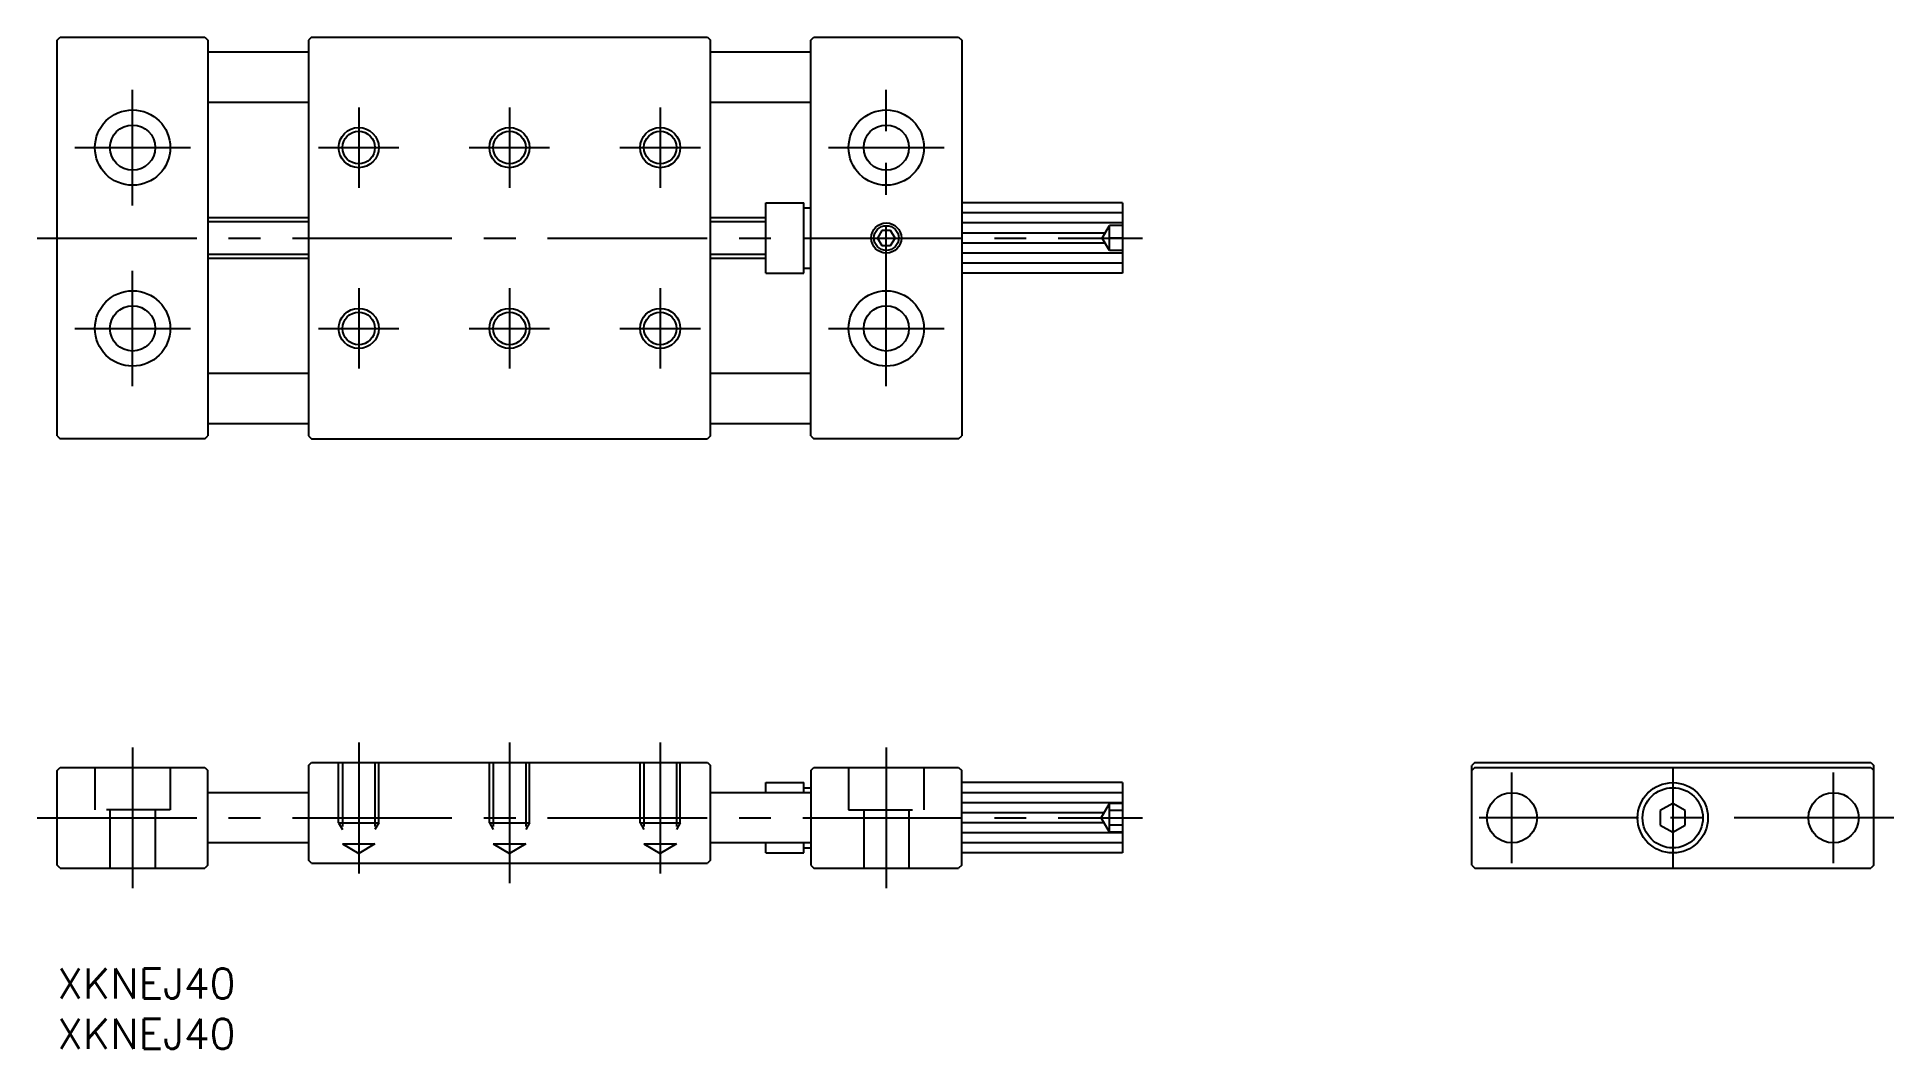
# Model space of a CAD drawing. Extents: x -2 to 183, y -8 to 93.
import ezdxf

# ---------------------------------------------------------------- set-up
doc = ezdxf.new("R2010")
doc.units = 0
doc.header["$LTSCALE"] = 0.5
doc.linetypes.add('CENTER', pattern=[50.8, 31.75, -6.35, 6.35, -6.35])
doc.linetypes.add('DASHED', pattern=[19.05, 12.7, -6.35])
for name, color, linetype in [('MSM_CENTER', 1, 'CENTER'), ('MSM_CONTINUOUS', 7, 'CONTINUOUS'), ('MSM_DASHED', 4, 'DASHED'), ('MSM_NARROW', 5, 'CONTINUOUS'), ('MSM_PART_NUMBER', 7, 'CONTINUOUS')]:
    doc.layers.add(name, color=color, linetype=linetype)
doc.styles.get("Standard").update_dxf_attribs({"font": 'txt.shx', "height": 3, "bigfont": 'bigfont.shx'})

# ---------------------------------------------------------------- blocks, each defined once
blk = doc.blocks.new('*U4')
at = {"layer": 'MSM_PART_NUMBER'}
blk.add_text('XKNEJ40', height=3, dxfattribs=at).set_placement((0, -3))
blk = doc.blocks.new('*U5')
at = {"layer": 'MSM_PART_NUMBER'}
blk.add_text('XKNEJ40', height=3, dxfattribs=at).set_placement((0, -8))

msp = doc.modelspace()

# ---------------------------------------------------------------- linework, layer by layer
at = {"layer": 'MSM_CENTER'}
for p, q in [((7.5, 75.96), (7.5, 87.46)), ((82.5, 57.96), (82.5, 87.46)), ((30, 85.71), (30, 77.71)), ((45, 85.71), (45, 77.71)), ((60, 85.71), (60, 77.71)), ((1.75, 81.71), (13.25, 81.71)), ((26, 81.71), (34, 81.71)), ((41, 81.71), (49, 81.71)), ((56, 81.71), (64, 81.71)), ((76.75, 81.71), (88.25, 81.71)), ((-2, 72.71), (108, 72.71)), ((7.5, 57.96), (7.5, 69.46)), ((30, 67.71), (30, 59.71)), ((45, 67.71), (45, 59.71)), ((60, 67.71), (60, 59.71)), ((1.75, 63.71), (13.25, 63.71)), ((26, 63.71), (34, 63.71)), ((41, 63.71), (49, 63.71)), ((56, 63.71), (64, 63.71)), ((76.75, 63.71), (88.25, 63.71)), ((30, 22.5), (30, 9.46)), ((45, 22.5), (45, 8.5)), ((60, 22.5), (60, 9.46)), ((7.5, 22), (7.5, 8)), ((82.5, 22), (82.5, 8)), ((144.76, 10.5), (144.76, 19.5)), ((160.76, 20), (160.76, 10)), ((160.76, 19), (160.76, 11)), ((176.76, 10.5), (176.76, 19.5)), ((-2, 15), (108, 15)), ((182.76, 15), (138.76, 15))]:
    msp.add_line(p, q, dxfattribs=at)
at = {"layer": 'MSM_CONTINUOUS'}
for p, q in [((0, 92.41), (0.3, 92.71)), ((0, 53.01), (0, 92.41)), ((0.3, 92.71), (14.7, 92.71)), ((14.7, 92.71), (15, 92.41)), ((15, 92.41), (15, 53.01)), ((25.3, 92.71), (25, 92.41)), ((25, 92.41), (25, 53.01)), ((25.3, 92.71), (64.7, 92.71)), ((64.7, 92.71), (65, 92.41)), ((65, 53.01), (65, 92.41)), ((75, 92.41), (75.3, 92.71)), ((75, 53.01), (75, 92.41)), ((75.3, 92.71), (89.7, 92.71)), ((89.7, 92.71), (90, 92.41)), ((90, 92.41), (90, 53.01)), ((25, 91.21), (15, 91.21)), ((75, 91.21), (65, 91.21)), ((25, 86.21), (15, 86.21)), ((75, 86.21), (65, 86.21)), ((70.5, 69.21), (70.5, 76.21)), ((70.5, 76.21), (74.3, 76.21)), ((74.3, 69.21), (74.3, 76.21)), ((106, 76.21), (90, 76.21)), ((106, 76.21), (106, 69.21)), ((25, 74.71), (15, 74.71)), ((70.5, 74.71), (65, 74.71)), ((74.3, 75.71), (75, 75.71)), ((82.07, 73.46), (81.63, 72.71)), ((81.63, 72.71), (82.07, 71.96)), ((82.93, 73.46), (82.07, 73.46)), ((83.37, 72.71), (82.93, 73.46)), ((82.93, 71.96), (83.37, 72.71)), ((15, 70.71), (25, 70.71)), ((65, 70.71), (70.5, 70.71)), ((82.07, 71.96), (82.93, 71.96)), ((70.5, 69.21), (74.3, 69.21)), ((74.3, 69.71), (75, 69.71)), ((106, 69.21), (90, 69.21)), ((25, 59.21), (15, 59.21)), ((75, 59.21), (65, 59.21)), ((25, 54.21), (15, 54.21)), ((75, 54.21), (65, 54.21)), ((0, 53.01), (0.3, 52.71)), ((14.7, 52.71), (0.3, 52.71)), ((14.7, 52.71), (15, 53.01)), ((25, 53.01), (25.3, 52.71)), ((25.3, 52.71), (64.7, 52.71)), ((65, 53.01), (64.7, 52.71)), ((75, 53.01), (75.3, 52.71)), ((89.7, 52.71), (75.3, 52.71)), ((89.7, 52.71), (90, 53.01)), ((25, 20.2), (25.3, 20.5)), ((25.3, 20.5), (64.7, 20.5)), ((64.7, 20.5), (65, 20.2)), ((141.06, 20.5), (140.76, 20.2)), ((141.06, 20.5), (180.46, 20.5)), ((180.46, 20.5), (180.76, 20.2)), ((0, 19.7), (0.3, 20)), ((0, 10.3), (0, 19.7)), ((0.3, 20), (14.7, 20)), ((14.7, 20), (15, 19.7)), ((15, 10.3), (15, 19.7)), ((25, 20.2), (25, 10.8)), ((65, 10.8), (65, 20.2)), ((70.5, 18.5), (74.3, 18.5)), ((70.5, 17.5), (70.5, 18.5)), ((74.3, 17.5), (74.3, 18.5)), ((75, 19.7), (75.3, 20)), ((75, 19.7), (75, 10.3)), ((75.3, 20), (89.7, 20)), ((89.7, 20), (90, 19.7)), ((90, 10.3), (90, 19.7)), ((106, 18.5), (90, 18.5)), ((106, 18.5), (106, 11.5)), ((106, 18.5), (106, 12)), ((140.76, 10.3), (140.76, 20.2)), ((141.06, 20), (140.76, 19.7)), ((141.06, 20), (180.46, 20)), ((180.46, 20), (180.76, 19.7)), ((180.76, 10.3), (180.76, 20.2)), ((25, 17.5), (15, 17.5)), ((75, 17.5), (65, 17.5)), ((74.3, 18), (75, 18)), ((160.76, 16.44), (159.51, 15.72)), ((159.51, 15.72), (159.51, 14.28)), ((162.01, 15.72), (160.76, 16.44)), ((162.01, 14.28), (162.01, 15.72)), ((159.51, 14.28), (160.76, 13.56)), ((160.76, 13.56), (162.01, 14.28)), ((25, 12.5), (15, 12.5)), ((75, 12.5), (65, 12.5)), ((70.5, 11.5), (70.5, 12.5)), ((70.5, 11.5), (74.3, 11.5)), ((74.3, 11.5), (74.3, 12.5)), ((74.3, 12), (75, 12)), ((106, 11.5), (90, 11.5)), ((0.3, 10), (0, 10.3)), ((0.3, 10), (14.7, 10)), ((15, 10.3), (14.7, 10)), ((25.3, 10.5), (25, 10.8)), ((25.3, 10.5), (64.7, 10.5)), ((65, 10.8), (64.7, 10.5)), ((75, 10.3), (75.3, 10)), ((75.3, 10), (89.7, 10)), ((90, 10.3), (89.7, 10)), ((140.76, 10.3), (141.06, 10)), ((141.06, 10), (180.46, 10)), ((180.76, 10.3), (180.46, 10))]:
    msp.add_line(p, q, dxfattribs=at)
for centre, radius in [((7.5, 81.71), 3.75), ((82.5, 81.71), 3.75), ((7.5, 81.71), 2.25), ((30, 81.71), 1.62), ((45, 81.71), 1.62), ((60, 81.71), 1.62), ((82.5, 81.71), 2.25), ((82.5, 72.71), 1.23), ((7.5, 63.71), 3.75), ((82.5, 63.71), 3.75), ((7.5, 63.71), 2.25), ((30, 63.71), 1.62), ((45, 63.71), 1.62), ((60, 63.71), 1.62), ((82.5, 63.71), 2.25), ((160.76, 15), 3.5), ((144.76, 15), 2.5), ((160.76, 15), 3), ((176.76, 15), 2.5)]:
    msp.add_circle(centre, radius, dxfattribs=at)
at = {"layer": 'MSM_DASHED'}
for p, q in [((103.98, 72.71), (104.7, 73.96)), ((104.7, 71.46), (104.7, 73.96)), ((106, 73.96), (104.7, 73.96)), ((104.7, 71.46), (103.98, 72.71)), ((106, 72.71), (104.7, 72.71)), ((106, 71.46), (104.7, 71.46)), ((28, 14.5), (28, 20.5)), ((28.38, 20.5), (28.38, 12.4)), ((31.62, 20.5), (31.62, 12.4)), ((32, 14.5), (32, 20.5)), ((43, 14.5), (43, 20.5)), ((43.38, 20.5), (43.38, 12.4)), ((46.62, 20.5), (46.62, 12.4)), ((47, 14.5), (47, 20.5)), ((58, 14.5), (58, 20.5)), ((58.38, 20.5), (58.38, 12.4)), ((61.62, 20.5), (61.62, 12.4)), ((62, 14.5), (62, 20.5)), ((3.75, 20), (3.75, 15.8)), ((11.25, 20), (11.25, 15.8)), ((78.75, 20), (78.75, 15.8)), ((86.25, 20), (86.25, 15.8)), ((11.25, 15.8), (3.75, 15.8)), ((5.25, 15.8), (5.25, 10)), ((9.75, 15.8), (9.75, 10)), ((78.75, 15.8), (86.25, 15.8)), ((80.25, 15.8), (80.25, 10)), ((84.75, 15.8), (84.75, 10)), ((103.87, 15), (104.7, 16.44)), ((104.7, 13.56), (103.87, 15)), ((104.7, 13.56), (104.7, 16.44)), ((106, 16.44), (104.7, 16.44)), ((106, 15.72), (104.7, 15.72)), ((28, 14.5), (32, 14.5)), ((28, 14.5), (28.38, 13.84)), ((32, 14.5), (31.62, 13.84)), ((43, 14.5), (47, 14.5)), ((43, 14.5), (43.38, 13.84)), ((47, 14.5), (46.62, 13.84)), ((58, 14.5), (62, 14.5)), ((58, 14.5), (58.38, 13.84)), ((62, 14.5), (61.62, 13.84)), ((106, 14.28), (104.7, 14.28)), ((106, 13.56), (104.7, 13.56)), ((28.38, 12.4), (31.62, 12.4)), ((28.38, 12.4), (30, 11.46)), ((31.62, 12.4), (30, 11.46)), ((43.38, 12.4), (46.62, 12.4)), ((43.38, 12.4), (45, 11.46)), ((46.62, 12.4), (45, 11.46)), ((58.38, 12.4), (61.62, 12.4)), ((58.38, 12.4), (60, 11.46)), ((61.62, 12.4), (60, 11.46))]:
    msp.add_line(p, q, dxfattribs=at)
at = {"layer": 'MSM_NARROW'}
for p, q in [((25, 74.33), (15, 74.33)), ((70.5, 74.33), (65, 74.33)), ((106, 75.21), (90, 75.21)), ((106, 74.21), (90, 74.21)), ((104.27, 73.21), (90, 73.21)), ((104.27, 72.21), (90, 72.21)), ((15, 71.09), (25, 71.09)), ((65, 71.09), (70.5, 71.09)), ((106, 71.21), (90, 71.21)), ((106, 70.21), (90, 70.21)), ((106, 17.5), (90, 17.5)), ((106, 16.5), (90, 16.5)), ((104.16, 15.5), (90, 15.5)), ((104.16, 14.5), (90, 14.5)), ((106, 13.5), (90, 13.5)), ((106, 12.5), (90, 12.5))]:
    msp.add_line(p, q, dxfattribs=at)
for centre, radius in [((30, 81.71), 2), ((45, 81.71), 2), ((60, 81.71), 2), ((82.5, 72.71), 1.5), ((30, 63.71), 2), ((45, 63.71), 2), ((60, 63.71), 2)]:
    msp.add_circle(centre, radius, dxfattribs=at)

# ---------------------------------------------------------------- block references
at = {"layer": 'MSM_CONTINUOUS'}
for name in ['*U4', '*U5']:
    msp.add_blockref(name, (0, 0), dxfattribs=at)

doc.saveas('drawing.dxf')
